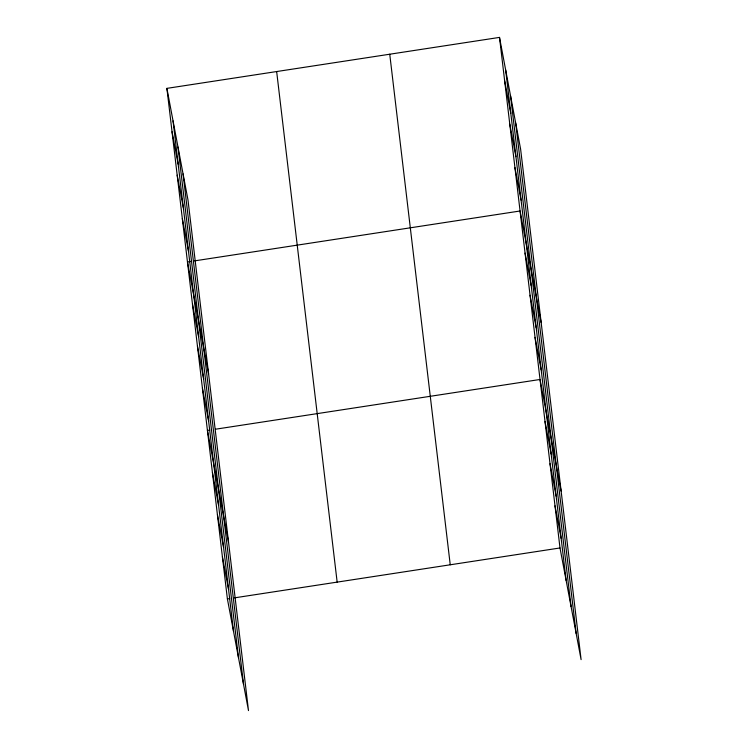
<?xml version="1.0" encoding="UTF-8"?>
<svg xmlns="http://www.w3.org/2000/svg" width="748" height="748" viewBox="0 0 748 748"><rect width="100%" height="100%" fill="white"/><g stroke="black" fill="none" stroke-linecap="round" stroke-linejoin="round"><path stroke-width="1.12" d="M166.898 88.367L188 200.034L248.495 710.6L227.392 598.933L166.898 88.367L499.505 37.4L520.608 149.067L581.103 659.633L560 547.966L499.505 37.4M190.899 261.435L187.468 261.959L208.57 373.626M194.33 260.912L520.075 210.992L541.178 322.659M209.721 430.1L207.43 430.446L228.533 542.113M215.433 429.221L540.037 379.479L561.14 491.146M227.392 598.933L229.683 598.587M234.255 597.886L560 547.966M504.648 80.793L510.8 113.331M509.79 124.196L515.942 156.734M514.933 167.589L521.076 200.127M525.068 253.114L531.211 285.652M530.052 295.236L536.204 327.774M535.044 337.357L541.197 369.895M545.03 421.601L551.173 454.139M550.014 463.723L556.166 496.261M555.007 505.844L561.159 538.382M172.04 131.77L178.192 164.308M177.183 175.163L183.335 207.701M182.325 218.566L188.477 251.104M192.46 304.081L198.603 336.619M197.453 346.202L203.596 378.74M202.437 388.324L208.589 420.862M212.423 472.568L218.566 505.106M217.416 514.689L223.559 547.227M222.399 556.811L228.551 589.349M515.671 122.953L576.166 633.519M510.585 96.053L571.079 606.609M505.657 69.938L566.143 580.504M389.745 54.221L450.24 564.787M276.657 71.546L337.152 582.112M183.064 173.919L243.558 684.485M177.987 147.019L238.472 657.586M173.05 120.905L233.544 631.471"/></g></svg>
